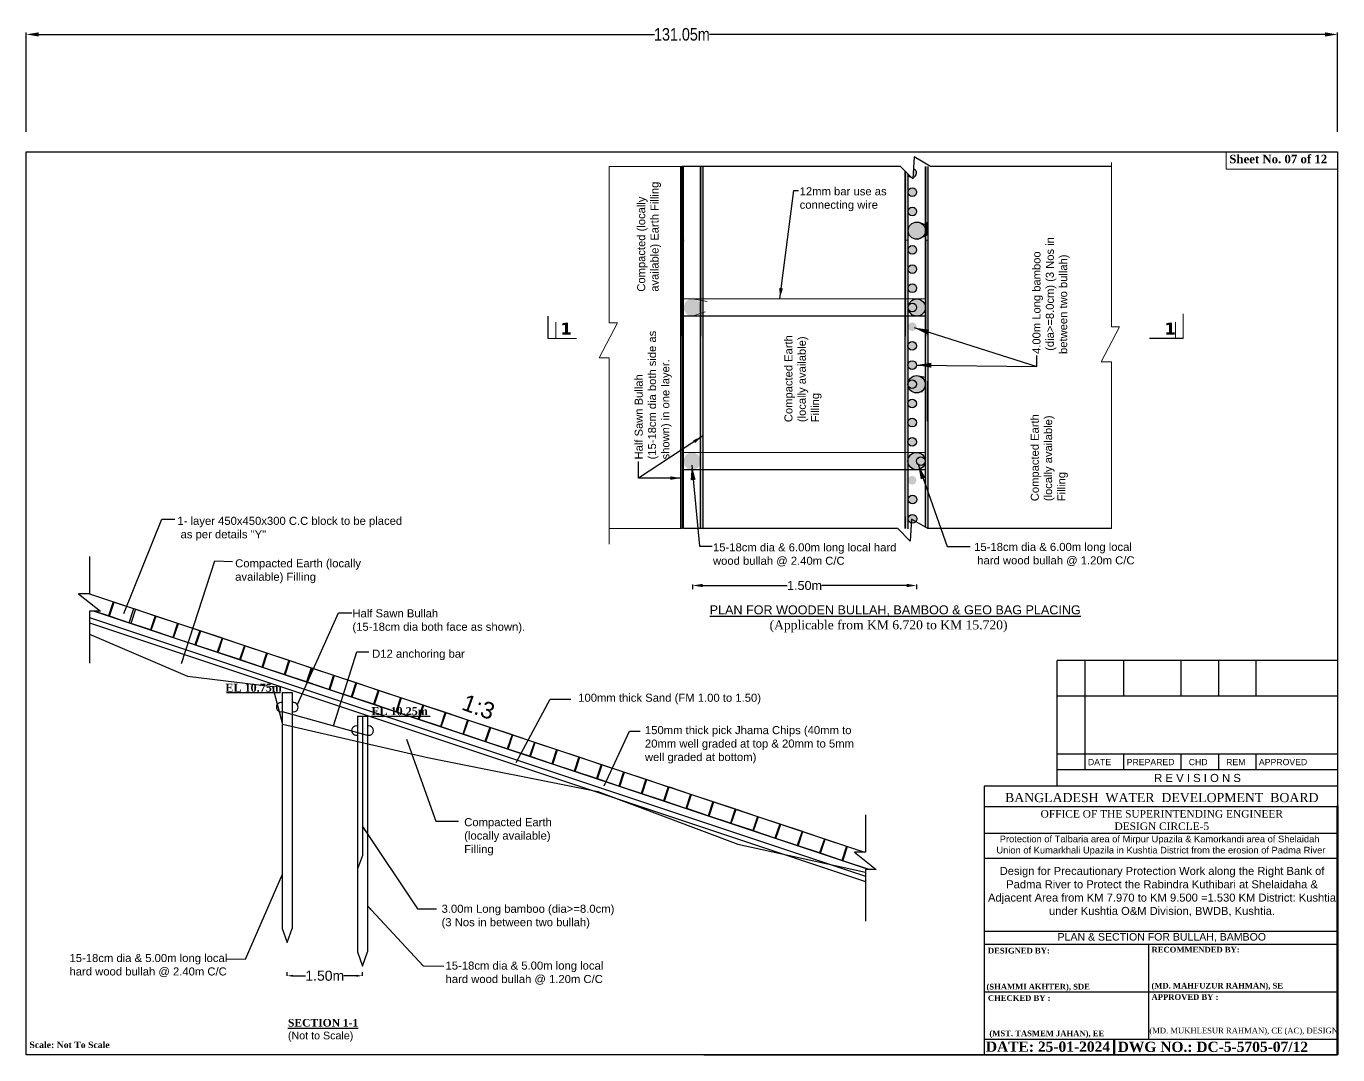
# Model space of a CAD drawing. Header units: inches. Extents: x 15 to 141071, y -30183 to 14738.
# Drawn here: x 70860.5 to 70991.6, y -8533.7 to -8430.9 of the extents above; entities that cross this region are included whole.
import ezdxf
from ezdxf.enums import TextEntityAlignment as Align

# ---------------------------------------------------------------- set-up
doc = ezdxf.new("R2010")
doc.units = ezdxf.units.IN
doc.header["$MEASUREMENT"] = 0
doc.header["$PDMODE"] = 3
doc.linetypes.add('HIDDEN', pattern=[9.525, 6.35, -3.175])
doc.layers.add('GL', color=3, linetype='HIDDEN')
doc.layers.add('LINE', color=7, linetype='Continuous')
doc.styles.add('Arial-200', font='arial.ttf')
doc.styles.add('Arial-250', font='arial.ttf')
doc.styles.add('dim', font='isocp.shx')
doc.styles.add('Kazi_T_H', font='timesbd.ttf')
doc.styles.get("Standard").update_dxf_attribs({"font": 'arial.ttf'})
doc.styles.add('TIMES', font='ARIALN.TTF')
doc.dimstyles.new('Arial-200', dxfattribs={"dimscale": 4, "dimtxt": 4, "dimasz": 0.125, "dimexe": 0.07, "dimexo": 0, "dimgap": 0.05, "dimtad": 1, "dimzin": 0, "dimdsep": 46, "dimtxsty": 'Arial-200', "dimcen": 0.09, "dimclrt": 256, "dimadec": 0, "dimazin": 0, "dimtfac": 1, "dimtofl": 0, "dimtmove": 1, "dimatfit": 3, "dimfxl": 0.15, "dimtolj": 1, "dimtzin": 0, "dimarcsym": 0})
doc.dimstyles.new("Arshi's Style", dxfattribs={"dimtxt": 1.25, "dimasz": 1.25, "dimexe": 0.18, "dimexo": 2, "dimgap": 0.09, "dimtad": 0, "dimzin": 0, "dimdsep": 46, "dimtxsty": 'TIMES', "dimcen": 0.09, "dimadec": 4, "dimazin": 0, "dimtfac": 1, "dimtofl": 0, "dimtmove": 0, "dimatfit": 3, "dimfxl": 1, "dimtolj": 1, "dimtzin": 0, "dimarcsym": 0})
doc.dimstyles.new('ISO-25', dxfattribs={"dimtxt": 2.5, "dimasz": 2.5, "dimexe": 1.25, "dimexo": 0.625, "dimtad": 1, "dimtxsty": 'Standard', "dimcen": 2.5, "dimadec": 0, "dimazin": 0, "dimtfac": 1, "dimtmove": 0, "dimatfit": 3, "dimfxl": 1, "dimarcsym": 0})
doc.dimstyles.get("Standard").update_dxf_attribs({"dimtxt": 0.18, "dimasz": 0.18, "dimexe": 0.18, "dimexo": 0.0625, "dimgap": 0.09, "dimtad": 0, "dimtih": 1, "dimtoh": 1, "dimdec": 4, "dimzin": 0, "dimdsep": 46, "dimtxsty": 'Standard', "dimcen": 0.09, "dimadec": 0, "dimazin": 0, "dimtfac": 1, "dimtdec": 4, "dimtofl": 0, "dimtmove": 0, "dimatfit": 3, "dimfxl": 1, "dimtolj": 1, "dimtzin": 0, "dimarcsym": 0})
doc.dimstyles.new('STANDARD$0', dxfattribs={"dimscale": 0, "dimtxt": 8, "dimasz": 8, "dimexe": 4, "dimexo": 0, "dimgap": 2, "dimtad": 1, "dimdec": 0, "dimzin": 0, "dimdsep": 46, "dimtxsty": 'dim', "dimblk": 'DOTSMALL', "dimcen": 1, "dimclrd": 6, "dimclre": 6, "dimclrt": 256, "dimadec": 0, "dimazin": 0, "dimtfac": 1, "dimtdec": 0, "dimtix": 1, "dimtofl": 0, "dimtmove": 1, "dimatfit": 3, "dimldrblk": 'DOTSMALL', "dimfxl": 6, "dimtolj": 1, "dimtzin": 0, "dimarcsym": 0})

# ---------------------------------------------------------------- blocks, each defined once
blk = doc.blocks.new('*D166')
at = {"color": 0, "lineweight": -2, "ltscale": 0.5, "transparency": 16777216}
for p, q in [((70886.56, -8525.83), (70886.56, -8525.47)), ((70887.16, -8525.83), (70888.42, -8525.83)), ((70893.49, -8525.83), (70892.24, -8525.83)), ((70894.09, -8525.83), (70894.09, -8525.47))]:
    blk.add_line(p, q, dxfattribs=at)
at = {"color": 0, "linetype": 'Continuous', "ltscale": 0.5, "transparency": 16777216}
for points in [[(70887.16, -8525.73), (70887.16, -8525.93), (70886.56, -8525.83)], [(70893.49, -8525.73), (70893.49, -8525.93), (70894.09, -8525.83)]]:
    blk.add_solid(points, dxfattribs=at)
at = {"layer": 'Defpoints', "color": 0, "linetype": 'Continuous', "ltscale": 0.5, "transparency": 16777216}
for p in [(70886.56, -8525.83), (70886.56, -8525.83), (70894.09, -8525.83)]:
    blk.add_point(p, dxfattribs=at)
at = {"color": 0, "linetype": 'Continuous', "lineweight": -3, "ltscale": 0.5, "transparency": 16777216, "insert": (70890.33, -8525.83), "char_height": 0.75, "attachment_point": 5}
blk.add_mtext('\\A1;{\\H1.333x;1.50m}', dxfattribs=at)
blk = doc.blocks.new('*D167')
at = {"color": 0, "lineweight": -2, "ltscale": 0.18, "transparency": 16777216}
for p, q in [((70927.09, -8486.7), (70927.09, -8487.18)), ((70928.09, -8486.82), (70936.55, -8486.82)), ((70948.48, -8486.82), (70940.01, -8486.82)), ((70949.48, -8486.7), (70949.48, -8487.18))]:
    blk.add_line(p, q, dxfattribs=at)
at = {"color": 0, "ltscale": 0.18, "transparency": 16777216}
for points in [[(70928.09, -8486.65), (70928.09, -8486.98), (70927.09, -8486.82)], [(70948.48, -8486.65), (70948.48, -8486.98), (70949.48, -8486.82)]]:
    blk.add_solid(points, dxfattribs=at)
at = {"layer": 'Defpoints', "color": 0, "ltscale": 0.18, "transparency": 16777216}
for p in [(70927.09, -8484.13), (70949.48, -8484.06), (70949.48, -8486.82)]:
    blk.add_point(p, dxfattribs=at)
at = {"color": 0, "lineweight": 18, "ltscale": 0.18, "transparency": 16777216, "insert": (70938.28, -8486.82), "char_height": 0.75, "attachment_point": 5}
blk.add_mtext('\\A1;{\\H1.2x;1.50m}', dxfattribs=at)
blk = doc.blocks.new('*D174')
at = {"color": 0, "lineweight": -2, "transparency": 16777216}
for p, q in [((70860.49, -8441.48), (70860.49, -8431.55)), ((70861.74, -8431.73), (70923.27, -8431.73)), ((70990.3, -8431.73), (70928.77, -8431.73)), ((70991.55, -8441.48), (70991.55, -8431.55))]:
    blk.add_line(p, q, dxfattribs=at)
at = {"color": 0, "transparency": 16777216}
for points in [[(70861.74, -8431.52), (70861.74, -8431.94), (70860.49, -8431.73)], [(70990.3, -8431.52), (70990.3, -8431.94), (70991.55, -8431.73)]]:
    blk.add_solid(points, dxfattribs=at)
at = {"layer": 'Defpoints', "color": 0, "transparency": 16777216}
for p in [(70991.55, -8431.73), (70860.49, -8443.48), (70991.55, -8443.48)]:
    blk.add_point(p, dxfattribs=at)
at = {"color": 0, "transparency": 16777216, "insert": (70926.02, -8431.73), "char_height": 1.25, "attachment_point": 5, "style": 'TIMES'}
blk.add_mtext('\\A1;131.05m', dxfattribs=at)

msp = doc.modelspace()

# ---------------------------------------------------------------- hatches: boundary and pattern name
at = {"lineweight": 18, "ltscale": 0.18}
for points in [[(70925.928828, -8444.923021), (70925.928828, -8452.308101), (70926.196783, -8452.308101), (70926.196783, -8444.923021)], [(70927.883912, -8444.923021), (70927.883912, -8452.308101), (70928.151868, -8452.308101), (70928.151868, -8444.923021)], [(70948.617851, -8445.680718), (70948.353286, -8445.417761), (70948.352859, -8445.422228), (70948.352154, -8445.429318), (70948.351426, -8445.436399), (70948.350673, -8445.443472), (70948.349895, -8445.450535), (70948.349895, -8451.95785), (70948.350581, -8451.96324), (70948.351253, -8451.968635), (70948.351911, -8451.974035), (70948.352554, -8451.979441), (70948.353183, -8451.984853), (70948.353798, -8451.99027), (70948.354398, -8451.995692), (70948.354985, -8452.001119), (70948.355557, -8452.006551), (70948.356114, -8452.011987), (70948.356657, -8452.017429), (70948.357186, -8452.022874), (70948.3577, -8452.028325), (70948.358201, -8452.033779), (70948.358686, -8452.039238), (70948.359157, -8452.044701), (70948.359614, -8452.050167), (70948.360057, -8452.055638), (70948.360485, -8452.061112), (70948.360898, -8452.066589), (70948.361297, -8452.072071), (70948.361682, -8452.077555), (70948.362052, -8452.083042), (70948.362407, -8452.088533), (70948.362748, -8452.094026), (70948.363075, -8452.099522), (70948.363387, -8452.105021), (70948.363685, -8452.110522), (70948.363968, -8452.116026), (70948.364236, -8452.121532), (70948.36449, -8452.12704), (70948.36473, -8452.13255), (70948.364955, -8452.138063), (70948.365165, -8452.143576), (70948.365361, -8452.149092), (70948.365542, -8452.154609), (70948.365709, -8452.160127), (70948.365861, -8452.165647), (70948.365998, -8452.171168), (70948.366121, -8452.176689), (70948.366229, -8452.182212), (70948.366323, -8452.187735), (70948.366402, -8452.193259), (70948.366467, -8452.198784), (70948.366517, -8452.204309), (70948.366552, -8452.209834), (70948.366573, -8452.215359), (70948.366579, -8452.220885), (70948.366571, -8452.22641), (70948.366548, -8452.231935), (70948.366511, -8452.237459), (70948.366459, -8452.242983), (70948.366392, -8452.248507), (70948.366311, -8452.254029), (70948.366215, -8452.259551), (70948.366104, -8452.265072), (70948.365979, -8452.270591), (70948.36584, -8452.27611), (70948.365685, -8452.281627), (70948.365517, -8452.287142), (70948.365333, -8452.292656), (70948.365135, -8452.298168), (70948.364923, -8452.303678), (70948.364696, -8452.309186), (70948.617851, -8452.309186)], [(70950.630867, -8450.483225), (70950.362911, -8450.483231), (70950.362911, -8451.346078, -0.0006769575), (70950.362911, -8451.348417), (70950.362911, -8451.871184), (70950.630867, -8451.757123)]]:
    msp.add_hatch(color=256, dxfattribs=at).paths.add_polyline_path(points)
h = msp.add_hatch(color=256, dxfattribs=at)
edge = h.paths.add_edge_path()
edge.add_ellipse((70951.250004, -8447.547303), major_axis=(-0.004186, 1.154424), ratio=0.5517154712, start_angle=76.05005604, end_angle=103.19684521, ccw=False)
edge.add_line((70950.630867, -8447.271243), (70950.630867, -8445.324546))
edge.add_ellipse((70951.264702, -8445.216199), major_axis=(-0.004186, 1.154424), ratio=0.5517154712, start_angle=83.97617241, end_angle=95.27072884, ccw=False)
edge.add_line((70950.630867, -8445.097348), (70950.630867, -8444.923021))
edge.add_line((70950.630867, -8444.923021), (70950.362911, -8444.923021))
edge.add_line((70950.362911, -8444.923021), (70950.362911, -8450.483231))
edge.add_line((70950.362911, -8450.483231), (70950.630867, -8450.483225))
edge.add_line((70950.630867, -8450.483225), (70950.630867, -8450.151262))
edge.add_ellipse((70951.249793, -8449.883881), major_axis=(-0.004186, 1.154424), ratio=0.5517154712, start_angle=75.96942412, end_angle=103.27747713, ccw=False)
edge.add_line((70950.630867, -8449.606243), (70950.630867, -8447.813104))
at = {"lineweight": -2}
h = msp.add_hatch(color=0, dxfattribs=at)
h.paths.add_polyline_path([(70949.481851, -8447.50642, -1), (70948.617851, -8447.50642, -1)])
h.paths.add_polyline_path([(70949.481851, -8449.42642, -1), (70948.617851, -8449.42642, -1)])
edge = h.paths.add_edge_path()
edge.add_line((70948.944496, -8446.005376), (70948.631545, -8445.694329))
edge.add_arc((70949.049851, -8445.58642), 0.432, 194.46498591, 255.88442197)
edge = h.paths.add_edge_path()
edge.add_line((70949.168763, -8445.171108), (70949.120613, -8446.012585))
edge.add_arc((70949.049851, -8445.58642), 0.432, 279.42756827, 434.02253472)
h = msp.add_hatch(color=0, dxfattribs=at)
h.paths.add_polyline_path([(70949.481851, -8453.26642, -1), (70948.617851, -8453.26642, -1)])
h.paths.add_polyline_path([(70949.481851, -8451.34642, -1), (70948.617851, -8451.34642, -1)])
h.paths.add_polyline_path([(70949.481851, -8455.18642, -1), (70948.617851, -8455.18642, -1)])
h.paths.add_polyline_path([(70949.481851, -8457.10642, -1), (70948.617851, -8457.10642, -1)])
h.paths.add_polyline_path([(70949.481851, -8459.02642, -1), (70948.617851, -8459.02642, -1)])
h.paths.add_polyline_path([(70949.481851, -8460.94642, -1), (70948.617851, -8460.94642, -1)])
for points in [[(70950.362911, -8451.347247, -1), (70948.634911, -8451.347247, -1)], [(70927.935181, -8459.020208, -1), (70926.207181, -8459.020208, -1)], [(70950.362911, -8459.026837, -1), (70948.634911, -8459.026837, -1)], [(70926.196783, -8481.132585), (70925.928828, -8481.132585), (70925.928828, -8461.90642), (70926.196783, -8461.90642)], [(70928.151868, -8481.132585), (70927.883912, -8481.132585), (70927.883912, -8461.90642), (70928.151868, -8461.90642)], [(70948.617851, -8481.132585), (70948.349895, -8481.132585), (70948.349895, -8461.90642), (70948.617851, -8461.90642)], [(70950.362911, -8480.993997), (70950.601976, -8481.132585), (70950.630867, -8481.132585), (70950.630867, -8461.90642), (70950.362911, -8461.90642)], [(70950.340261, -8466.697353, -1), (70948.612261, -8466.697353, -1)], [(70927.90527, -8474.392246, -1), (70926.17727, -8474.392246, -1)], [(70950.34026, -8474.376943, -1), (70948.61226, -8474.376943, -1)]]:
    msp.add_hatch(color=0, dxfattribs=at).paths.add_polyline_path(points)
h = msp.add_hatch(color=0, dxfattribs=at)
h.paths.add_polyline_path([(70925.928828, -8456.14642), (70926.196783, -8456.14642), (70926.196783, -8458.06642), (70925.928828, -8458.06642)])
h.paths.add_polyline_path([(70925.928828, -8454.22642), (70926.196783, -8454.22642), (70926.196783, -8456.14642), (70925.928828, -8456.14642)])
h.paths.add_polyline_path([(70925.928828, -8458.06642), (70926.196783, -8458.06642), (70926.196783, -8459.98642), (70925.928828, -8459.98642)])
h.paths.add_polyline_path([(70925.928828, -8459.98642), (70926.196783, -8459.98642), (70926.196783, -8461.90642), (70925.928828, -8461.90642)])
h.paths.add_polyline_path([(70925.928828, -8452.30642), (70926.196783, -8452.30642), (70926.196783, -8454.22642), (70925.928828, -8454.22642)])
h = msp.add_hatch(color=0, dxfattribs=at)
h.paths.add_polyline_path([(70927.883912, -8456.14642), (70928.151868, -8456.14642), (70928.151868, -8458.06642), (70927.883912, -8458.06642)])
h.paths.add_polyline_path([(70927.883912, -8454.22642), (70928.151868, -8454.22642), (70928.151868, -8456.14642), (70927.883912, -8456.14642)])
h.paths.add_polyline_path([(70927.883912, -8458.06642), (70928.151868, -8458.06642), (70928.151868, -8459.98642), (70927.883912, -8459.98642)])
h.paths.add_polyline_path([(70927.883912, -8459.98642), (70928.151868, -8459.98642), (70928.151868, -8461.90642), (70927.883912, -8461.90642)])
h.paths.add_polyline_path([(70927.883912, -8452.30642), (70928.151868, -8452.30642), (70928.151868, -8454.22642), (70927.883912, -8454.22642)])
h = msp.add_hatch(color=0, dxfattribs=at)
h.paths.add_polyline_path([(70948.349895, -8456.14642), (70948.617851, -8456.14642), (70948.617851, -8458.06642), (70948.349895, -8458.06642)])
h.paths.add_polyline_path([(70948.349895, -8454.22642), (70948.617851, -8454.22642), (70948.617851, -8456.14642), (70948.349895, -8456.14642)])
h.paths.add_polyline_path([(70948.349895, -8458.06642), (70948.617851, -8458.06642), (70948.617851, -8459.98642), (70948.349895, -8459.98642)])
h.paths.add_polyline_path([(70948.349895, -8459.98642), (70948.617851, -8459.98642), (70948.617851, -8461.90642), (70948.349895, -8461.90642)])
h.paths.add_polyline_path([(70948.349895, -8452.30642), (70948.617851, -8452.30642), (70948.617851, -8454.22642), (70948.349895, -8454.22642)])
h = msp.add_hatch(color=0, dxfattribs=at)
h.paths.add_polyline_path([(70950.362911, -8456.14642), (70950.630867, -8456.14642), (70950.630867, -8458.06642), (70950.362911, -8458.06642)])
h.paths.add_polyline_path([(70950.362911, -8454.22642), (70950.630867, -8454.22642), (70950.630867, -8456.14642), (70950.362911, -8456.14642)])
h.paths.add_polyline_path([(70950.362911, -8458.06642), (70950.630867, -8458.06642), (70950.630867, -8459.98642), (70950.362911, -8459.98642)])
h.paths.add_polyline_path([(70950.362911, -8459.98642), (70950.630867, -8459.98642), (70950.630867, -8461.90642), (70950.362911, -8461.90642)])
h.paths.add_polyline_path([(70950.362911, -8452.30642), (70950.630867, -8452.30642), (70950.630867, -8454.22642), (70950.362911, -8454.22642)])
h = msp.add_hatch(color=0, dxfattribs=at)
h.paths.add_polyline_path([(70949.469369, -8464.776343, -1), (70948.605369, -8464.776343, -1)])
h.paths.add_polyline_path([(70949.469369, -8462.856343, -1), (70948.605369, -8462.856343, -1)])
h.paths.add_polyline_path([(70949.469369, -8466.696343, -1), (70948.605369, -8466.696343, -1)])
h.paths.add_polyline_path([(70949.469369, -8468.616343, -1), (70948.605369, -8468.616343, -1)])
h.paths.add_polyline_path([(70949.469369, -8470.536343, -1), (70948.605369, -8470.536343, -1)])
h.paths.add_polyline_path([(70949.469369, -8472.456343, -1), (70948.605369, -8472.456343, -1)])
h = msp.add_hatch(color=0, dxfattribs=at)
h.paths.add_polyline_path([(70949.4592, -8468.616526, -1), (70948.5952, -8468.616526, -1)])
h.paths.add_polyline_path([(70949.4592, -8466.696526, -1), (70948.5952, -8466.696526, -1)])
h.paths.add_polyline_path([(70949.4592, -8470.536526, -1), (70948.5952, -8470.536526, -1)])
h.paths.add_polyline_path([(70949.4592, -8472.456526, -1), (70948.5952, -8472.456526, -1)])
h.paths.add_polyline_path([(70949.4592, -8474.376526, -1), (70948.5952, -8474.376526, -1)])
h.paths.add_polyline_path([(70949.4592, -8476.296526, -1), (70948.5952, -8476.296526, -1)])
h = msp.add_hatch(color=0, dxfattribs=at)
h.paths.add_polyline_path([(70950.34026, -8471.496526), (70950.608216, -8471.496526), (70950.608216, -8473.416526), (70950.34026, -8473.416526)])
h.paths.add_polyline_path([(70950.34026, -8469.576526), (70950.608216, -8469.576526), (70950.608216, -8471.496526), (70950.34026, -8471.496526)])
h.paths.add_polyline_path([(70950.34026, -8473.416526), (70950.608216, -8473.416526), (70950.608216, -8475.336526), (70950.34026, -8475.336526)])
h.paths.add_polyline_path([(70950.34026, -8475.336526), (70950.608216, -8475.336526), (70950.608216, -8477.256526), (70950.34026, -8477.256526)])
h.paths.add_polyline_path([(70950.34026, -8467.656526), (70950.608216, -8467.656526), (70950.608216, -8469.576526), (70950.34026, -8469.576526)])
h = msp.add_hatch(color=0, dxfattribs=at)
h.paths.add_polyline_path([(70949.512212, -8478.233296, -1), (70948.648212, -8478.233296, -1)])
h.paths.add_polyline_path([(70949.512212, -8480.153296, -1), (70948.648212, -8480.153296, -1)])

# ---------------------------------------------------------------- linework, layer by layer
at = {"color": 0, "lineweight": 18, "ltscale": 0.18}
for p, q in [((70918.756758, -8444.923021), (70926.062806, -8444.923021)), ((70926.062806, -8444.923021), (70926.062806, -8481.132585)), ((70925.928828, -8452.308101), (70926.196783, -8452.308101)), ((70925.969889, -8452.309186), (70926.237845, -8452.309186)), ((70948.349895, -8452.309186), (70948.617851, -8452.309186)), ((70950.362911, -8452.305118), (70950.630867, -8452.305118)), ((70950.362911, -8458.162837), (70926.219434, -8458.162837)), ((70927.106211, -8458.162837), (70928.553791, -8458.435364)), ((70950.588681, -8457.81001), (70950.588681, -8461.808751)), ((70927.08645, -8459.907638), (70928.346963, -8459.472854)), ((70913.420242, -8462.136531), (70913.420242, -8460.500465)), ((70975.348419, -8462.136531), (70975.348419, -8460.500465)), ((70976.114368, -8462.136531), (70976.114368, -8459.676201)), ((70915.482392, -8462.136531), (70912.654293, -8462.136531)), ((70948.321351, -8462.710733), (70948.321351, -8466.439005)), ((70950.521113, -8466.391891), (70950.521113, -8470.390633)), ((70950.362911, -8473.512943), (70926.196783, -8473.512943)), ((70950.64044, -8475.097786), (70950.64044, -8479.096527)), ((70948.37479, -8479.959599), (70948.37479, -8481.132585)), ((70918.756758, -8481.132585), (70926.062806, -8481.132585))]:
    msp.add_line(p, q, dxfattribs=at)
at = {"color": 0, "lineweight": -2}
for p, q in [((70925.928828, -8444.923021), (70925.928828, -8461.90642)), ((70925.928828, -8461.90642), (70925.928828, -8444.923021)), ((70926.196783, -8481.132585), (70926.196783, -8444.923021)), ((70926.196783, -8461.90642), (70926.196783, -8444.923021)), ((70927.883912, -8444.923021), (70927.883912, -8461.90642)), ((70927.883912, -8461.90642), (70927.883912, -8444.923021)), ((70928.151868, -8481.132585), (70928.151868, -8444.923021)), ((70928.151868, -8461.90642), (70928.151868, -8444.923021)), ((70950.362911, -8444.923021), (70950.362911, -8461.90642)), ((70950.362911, -8461.90642), (70950.362911, -8444.923021)), ((70950.630867, -8461.90642), (70950.630867, -8444.923021)), ((70948.349895, -8445.414391), (70948.349895, -8461.90642)), ((70948.349895, -8461.90642), (70948.349895, -8445.414391)), ((70948.349895, -8445.414391), (70948.349895, -8461.90642)), ((70948.349895, -8461.90642), (70948.349895, -8445.414391)), ((70948.617851, -8461.90642), (70948.617851, -8445.680718)), ((70948.617851, -8461.90642), (70948.617851, -8445.680718)), ((70925.928828, -8481.132585), (70925.928828, -8461.90642)), ((70926.196783, -8481.132585), (70926.196783, -8461.90642)), ((70927.883912, -8481.132585), (70927.883912, -8461.90642)), ((70928.151868, -8481.132585), (70928.151868, -8461.90642)), ((70948.349895, -8481.133764), (70948.349895, -8461.90642)), ((70948.349895, -8481.133764), (70948.349895, -8461.90642)), ((70948.617851, -8481.13562), (70948.617851, -8461.90642)), ((70950.362911, -8480.993997), (70950.362911, -8461.90642)), ((70950.630867, -8481.132585), (70950.630867, -8461.90642))]:
    msp.add_line(p, q, dxfattribs=at)
at = {"color": 0, "linetype": 'Continuous', "lineweight": -3, "ltscale": 0.5}
for p, q in [((70912.654293, -8462.136531), (70912.654293, -8459.909308)), ((70976.114368, -8462.136531), (70972.745222, -8462.136531)), ((70880.496343, -8497.520719), (70885.906713, -8497.520719)), ((70881.002674, -8497.520379), (70885.583022, -8497.520719)), ((70886.083148, -8497.520719), (70887.083148, -8497.520719)), ((70886.083148, -8497.520719), (70887.083148, -8497.520719)), ((70886.083148, -8497.520719), (70886.083148, -8521.098185)), ((70887.083148, -8497.520719), (70887.083148, -8521.098185)), ((70886.059907, -8499.417518), (70894.581083, -8501.764469)), ((70893.592704, -8499.873362), (70894.592704, -8499.873362)), ((70893.592704, -8499.873362), (70893.592704, -8523.450828)), ((70894.097481, -8499.873362), (70894.097481, -8513.817969)), ((70894.592704, -8499.873362), (70894.592704, -8523.450828)), ((70894.922905, -8499.873362), (70900.86182, -8499.873362)), ((70895.064385, -8499.873021), (70899.644733, -8499.873362)), ((70894.097481, -8513.817969), (70893.592704, -8515.138862)), ((70886.083148, -8521.098185), (70886.583148, -8522.504732)), ((70886.583148, -8522.504732), (70887.083148, -8521.098185)), ((70893.592704, -8523.450828), (70894.092704, -8524.857375)), ((70894.092704, -8524.857375), (70894.592704, -8523.450828))]:
    msp.add_line(p, q, dxfattribs=at)
at = {"color": 0, "lineweight": 30, "ltscale": 0.18}
for p, q in [((70950.362911, -8459.907638), (70926.196783, -8459.907638)), ((70950.362911, -8475.249814), (70926.196783, -8475.249814))]:
    msp.add_line(p, q, dxfattribs=at)
for p, q in [((70866.815396, -8487.658011), (70944.257148, -8513.471928)), ((70867.278795, -8489.382578), (70944.720548, -8515.196496)), ((70866.815396, -8490.018681), (70944.363059, -8515.867902)), ((70866.815396, -8490.545727), (70944.363059, -8516.394949)), ((70937.648857, -8512.839265), (70944.720548, -8515.196496))]:
    msp.add_line(p, q)
at = {"lineweight": 50, "ltscale": 0.5}
msp.add_line((70991.548517, -8508.835935), (70991.548517, -8533.725736), dxfattribs=at)
at = {"color": 0, "linetype": 'Continuous', "lineweight": 20, "ltscale": 0.5}
for points in [[(70918.756758, -8444.923021), (70918.756758, -8460.556541), (70919.579509, -8460.556541), (70917.740732, -8464.060262), (70918.756758, -8464.060262), (70918.756758, -8482.691542)], [(70968.948508, -8444.53146), (70968.948508, -8460.958042), (70969.771258, -8460.958042), (70967.932481, -8464.461763), (70968.948508, -8464.461763), (70968.948508, -8481.132585)]]:
    msp.add_lwpolyline(points, dxfattribs=at)
at = {"color": 0, "lineweight": -2}
for points in [[(70964.372909, -8444.923021), (70950.869932, -8444.923021), (70949.237122, -8443.97647), (70949.111526, -8446.171391), (70947.855519, -8444.923021), (70926.062806, -8444.923021)], [(70968.948508, -8444.923021), (70964.372909, -8444.923021)], [(70968.948508, -8481.132585), (70950.601976, -8481.132585), (70948.969166, -8480.186034), (70948.84357, -8482.380956), (70947.587563, -8481.132585), (70926.196783, -8481.132585)]]:
    msp.add_lwpolyline(points, dxfattribs=at)
at = {"color": 0, "lineweight": 30, "ltscale": 0.18}
for points in [[(70949.705116, -8450.48296), (70950.589784, -8450.840682)], [(70949.564694, -8452.21096), (70950.674039, -8451.738746)], [(70949.476261, -8465.833353), (70950.360928, -8465.975613)], [(70949.335838, -8467.561353), (70950.076986, -8467.433123)]]:
    msp.add_lwpolyline(points, dxfattribs=at)
at = {"color": 7, "linetype": 'Continuous', "lineweight": -3, "ltscale": 0.5}
for points in [[(70866.815396, -8483.928091), (70866.815396, -8487.658011), (70865.729827, -8487.658011), (70867.900965, -8489.382578), (70866.815396, -8489.382578), (70866.815396, -8494.567003)], [(70944.363059, -8509.742009), (70944.363059, -8513.471928), (70943.27749, -8513.471928), (70945.448628, -8515.196496), (70944.363059, -8515.196496), (70944.363059, -8520.38092)]]:
    msp.add_lwpolyline(points, dxfattribs=at)
for points in [[(70869.194752, -8488.440092), (70868.72041, -8489.863117), (70867.278795, -8489.382578)], [(70871.424158, -8489.183227), (70870.949816, -8490.606252), (70868.815279, -8489.894739), (70869.28962, -8488.471714), (70871.424158, -8489.183227)], [(70873.375563, -8489.833695), (70872.901222, -8491.25672), (70870.766684, -8490.545208), (70871.241026, -8489.122183), (70873.375563, -8489.833695)], [(70875.604969, -8490.576831), (70875.130627, -8491.999856), (70872.99609, -8491.288343), (70873.470432, -8489.865318), (70875.604969, -8490.576831)], [(70877.834375, -8491.319966), (70877.360033, -8492.742991), (70875.225496, -8492.031478), (70875.699837, -8490.608453), (70877.834375, -8491.319966)], [(70880.063781, -8492.063101), (70879.589439, -8493.486126), (70877.454902, -8492.774614), (70877.929243, -8491.351589), (70880.063781, -8492.063101)], [(70882.293186, -8492.806236), (70881.818845, -8494.229261), (70879.684307, -8493.517749), (70880.158649, -8492.094724), (70882.293186, -8492.806236)], [(70884.522592, -8493.549372), (70884.04825, -8494.972397), (70881.913713, -8494.260884), (70882.388055, -8492.837859), (70884.522592, -8493.549372)], [(70886.751998, -8494.292507), (70886.277656, -8495.715532), (70884.143119, -8495.004019), (70884.61746, -8493.580994), (70886.751998, -8494.292507)], [(70888.981404, -8495.035642), (70888.507062, -8496.458667), (70886.372525, -8495.747155), (70886.846866, -8494.32413), (70888.981404, -8495.035642)], [(70891.210809, -8495.778777), (70890.736468, -8497.201802), (70888.60193, -8496.49029), (70889.076272, -8495.067265), (70891.210809, -8495.778777)], [(70893.440215, -8496.521913), (70892.965873, -8497.944938), (70890.831336, -8497.233425), (70891.305678, -8495.8104), (70893.440215, -8496.521913)], [(70895.669621, -8497.265048), (70895.195279, -8498.688073), (70893.060742, -8497.97656), (70893.535083, -8496.553535), (70895.669621, -8497.265048)], [(70897.899027, -8498.008183), (70897.424685, -8499.431208), (70895.290148, -8498.719696), (70895.764489, -8497.296671), (70897.899027, -8498.008183)], [(70900.128432, -8498.751318), (70899.654091, -8500.174343), (70897.519553, -8499.462831), (70897.993895, -8498.039806), (70900.128432, -8498.751318)], [(70902.357838, -8499.494454), (70901.883496, -8500.917479), (70899.748959, -8500.205966), (70900.223301, -8498.782941), (70902.357838, -8499.494454)], [(70904.587244, -8500.237589), (70904.112902, -8501.660614), (70901.978365, -8500.949101), (70902.452706, -8499.526076), (70904.587244, -8500.237589)], [(70906.81665, -8500.980724), (70906.342308, -8502.403749), (70904.207771, -8501.692237), (70904.682112, -8500.269212), (70906.81665, -8500.980724)], [(70909.046055, -8501.723859), (70908.571714, -8503.146884), (70906.437176, -8502.435372), (70906.911518, -8501.012347), (70909.046055, -8501.723859)], [(70911.275461, -8502.466995), (70910.801119, -8503.89002), (70908.666582, -8503.178507), (70909.140924, -8501.755482), (70911.275461, -8502.466995)], [(70913.504867, -8503.21013), (70913.030525, -8504.633155), (70910.895988, -8503.921642), (70911.370329, -8502.498617), (70913.504867, -8503.21013)], [(70915.734273, -8503.953265), (70915.259931, -8505.37629), (70913.125394, -8504.664778), (70913.599735, -8503.241753), (70915.734273, -8503.953265)], [(70917.963678, -8504.6964), (70917.489337, -8506.119425), (70915.354799, -8505.407913), (70915.829141, -8503.984888), (70917.963678, -8504.6964)], [(70920.193084, -8505.439536), (70919.718742, -8506.862561), (70917.584205, -8506.151048), (70918.058547, -8504.728023), (70920.193084, -8505.439536)], [(70922.42249, -8506.182671), (70921.948148, -8507.605696), (70919.813611, -8506.894183), (70920.287952, -8505.471158), (70922.42249, -8506.182671)], [(70924.651896, -8506.925806), (70924.177554, -8508.348831), (70922.043017, -8507.637319), (70922.517358, -8506.214294), (70924.651896, -8506.925806)], [(70926.881301, -8507.668941), (70926.40696, -8509.091966), (70924.272422, -8508.380454), (70924.746764, -8506.957429), (70926.881301, -8507.668941)], [(70929.110707, -8508.412077), (70928.636365, -8509.835102), (70926.501828, -8509.123589), (70926.97617, -8507.700564), (70929.110707, -8508.412077)], [(70931.340113, -8509.155212), (70930.865771, -8510.578237), (70928.731234, -8509.866724), (70929.205575, -8508.443699), (70931.340113, -8509.155212)], [(70933.569519, -8509.898347), (70933.095177, -8511.321372), (70930.96064, -8510.60986), (70931.434981, -8509.186835), (70933.569519, -8509.898347)], [(70935.798924, -8510.641482), (70935.324583, -8512.064507), (70933.190045, -8511.352995), (70933.664387, -8509.92997), (70935.798924, -8510.641482)], [(70938.02833, -8511.384618), (70937.553988, -8512.807643), (70935.419451, -8512.09613), (70935.893793, -8510.673105), (70938.02833, -8511.384618)], [(70940.257736, -8512.127753), (70939.783394, -8513.550778), (70937.648857, -8512.839265), (70938.123198, -8511.41624), (70940.257736, -8512.127753)], [(70942.487142, -8512.870888), (70942.0128, -8514.293913), (70939.878263, -8513.582401), (70940.352604, -8512.159376), (70942.487142, -8512.870888)], [(70944.720548, -8515.196496), (70942.107668, -8514.325536), (70942.58201, -8512.902511), (70944.17579, -8513.433771)]]:
    msp.add_lwpolyline(points)
at = {"color": 0, "lineweight": -2}
for centre, radius in [((70949.049851, -8447.50642), 0.432), ((70949.049851, -8449.42642), 0.432), ((70949.498911, -8451.347247), 0.864), ((70949.049851, -8453.26642), 0.432), ((70949.049851, -8455.18642), 0.432), ((70949.049851, -8457.10642), 0.432), ((70949.498911, -8459.026837), 0.864), ((70949.049851, -8459.02642), 0.432), ((70949.0272, -8462.856526), 0.432), ((70949.0272, -8464.776526), 0.432), ((70949.476261, -8466.697353), 0.864), ((70949.0272, -8466.696526), 0.432), ((70949.0272, -8468.616526), 0.432), ((70949.0272, -8470.536526), 0.432), ((70949.0272, -8472.456526), 0.432), ((70949.47626, -8474.376943), 0.864), ((70949.90826, -8474.376526), 0.432), ((70949.078519, -8478.222696), 0.432), ((70949.078519, -8480.142696), 0.432)]:
    msp.add_circle(centre, radius, dxfattribs=at)
for start, end in [(194.46498591, 255.88442197), (279.42756827, 74.02253472)]:
    msp.add_arc((70949.049851, -8445.58642), 0.432, start, end, dxfattribs=at)
at = {"color": 0, "linetype": 'Continuous', "lineweight": -3, "ltscale": 0.5}
for centre, start, end in [((70885.961531, -8498.969224), 74.82841692, 283.69207692), ((70887.204766, -8498.969224), 256.30792308, 105.17158308), ((70893.480642, -8501.321866), 74.82841692, 283.69207692), ((70894.723876, -8501.321866), 253.60409939, 105.17158308)]:
    msp.add_arc(centre, 0.464701, start, end, dxfattribs=at)
at = {"layer": 'GL', "linetype": 'ByBlock'}
msp.add_lwpolyline([(70866.815396, -8491.684505), (70876.613125, -8495.873879), (70885.113125, -8496.923879), (70886.113125, -8500.673879), (70900.613125, -8504.023879), (70917.613125, -8507.423879), (70931.613125, -8512.673879), (70944.363059, -8515.470638)], dxfattribs=at)
at = {"layer": 'LINE', "lineweight": -2, "ltscale": 0.5}
for p, q in [((70991.562454, -8494.305513), (70963.537196, -8494.305513)), ((70963.537196, -8506.863526), (70963.537196, -8494.305513)), ((70966.288718, -8494.305513), (70966.288718, -8505.24449)), ((70970.160982, -8494.305513), (70970.160982, -8497.882491)), ((70975.898912, -8494.305513), (70975.898912, -8497.882491)), ((70979.636955, -8494.305513), (70979.636955, -8497.882491)), ((70983.374998, -8494.305513), (70983.374998, -8497.882491)), ((70991.562454, -8497.882491), (70963.537196, -8497.882491)), ((70991.562454, -8503.689209), (70963.537196, -8503.689209)), ((70970.160982, -8503.689209), (70970.160982, -8505.24449)), ((70975.898912, -8503.689209), (70975.898912, -8505.24449)), ((70979.636955, -8503.689209), (70979.636955, -8505.24449)), ((70983.374998, -8503.689209), (70983.374998, -8505.24449)), ((70991.562454, -8505.24449), (70963.537196, -8505.24449)), ((70956.230797, -8506.863526), (70956.230797, -8533.725736)), ((70991.548517, -8506.863526), (70956.230797, -8506.863526)), ((70991.548517, -8508.925377), (70956.230797, -8508.925377)), ((70991.548517, -8511.612605), (70956.230797, -8511.612605)), ((70991.548517, -8514.114197), (70956.230797, -8514.114197)), ((70991.548517, -8521.402977), (70956.230797, -8521.402977)), ((70991.548517, -8522.70268), (70956.230797, -8522.70268)), ((70972.671702, -8532.181394), (70972.671702, -8522.70268)), ((70956.230797, -8527.442037), (70991.548517, -8527.442037)), ((70956.230797, -8532.181394), (70991.548517, -8532.181394)), ((70928.205539, -8533.725736), (70991.548517, -8533.725736))]:
    msp.add_line(p, q, dxfattribs=at)
at = {"layer": 'LINE', "lineweight": 50, "ltscale": 0.5}
msp.add_line((70969.230387, -8533.725736), (70969.230387, -8532.181394), dxfattribs=at)
at = {"layer": 'LINE', "color": 0, "linetype": 'ByBlock', "lineweight": -3, "ltscale": 0.5}
msp.add_lwpolyline([(70860.493812, -8443.480471), (70991.548517, -8443.480471), (70991.548517, -8533.725736), (70860.493812, -8533.725736)], close=True, dxfattribs=at)
at = {"layer": 'LINE', "color": 7, "lineweight": 13, "ltscale": 0.5}
msp.add_lwpolyline([(70991.548517, -8443.480471), (70980.408332, -8443.480471), (70980.408332, -8445.194764), (70991.548517, -8445.194764)], close=True, dxfattribs=at)

# ---------------------------------------------------------------- texts
at = {"color": 7, "linetype": 'Continuous', "lineweight": -3, "ltscale": 0.5}
msp.add_text('1:3', height=1.6615317, rotation=340.21055439, dxfattribs=at).set_placement((70903.903298, -8499.184287))
at = {"color": 7, "lineweight": 30, "ltscale": 0.18, "char_height": 0.8, "attachment_point": 1, "rotation": 90}
for s, insert, width in [('Compacted (locally available) Earth Filling', (70921.554537, -8457.445989), 13.45903801), ('4.00m Long bamboo\\P (dia>=8.0cm) (3 Nos in \\Pbetween two bullah)', (70961.059223, -8463.667362), 22.92102752), ('Half Sawn Bullah (15-18cm dia both side as shown) in one layer.', (70921.30401, -8474.21346), 13.45903801), ('Compacted Earth \\P(locally available) \\PFilling', (70936.268531, -8470.486433), 13.45903801), ('Compacted Earth \\P(locally available) \\PFilling', (70960.886827, -8478.387466), 13.45903801)]:
    msp.add_mtext(s, dxfattribs=dict(at, insert=insert, width=width))
at = {"color": 7, "lineweight": 30, "ltscale": 0.18, "char_height": 0.80583202, "attachment_point": 1}
for s, insert, width in [('12mm bar use as \\Pconnecting wire', (70937.78877, -8447.005847), 35.24865895), ('15-18cm dia & 6.00m long local hard \\Pwood bullah @ 2.40m C/C ', (70929.127711, -8482.596839), 35.24865895), ('15-18cm dia & 6.00m long local\\P hard wood bullah @ 1.20m C/C ', (70955.227242, -8482.555509), 35.24865895), ('Compacted Earth (locally \\Pavailable) Filling', (70881.37687, -8484.193166), 35.24865895), ('D12 anchoring bar', (70895.063401, -8493.23055), 35.24865895), ('Compacted Earth \\P(locally available) \\PFilling', (70904.264196, -8510.072123), 35.24865895), ('3.00m Long bamboo (dia>=8.0cm) \\P(3 Nos in between two bullah)', (70902.002871, -8518.727472), 2.131628207280301e-14), ('15-18cm dia & 5.00m long local \\Phard wood bullah @ 2.40m C/C ', (70864.816854, -8523.650417), 35.24865895), ('15-18cm dia & 5.00m long local \\Phard wood bullah @ 1.20m C/C ', (70902.399253, -8524.406463), 35.24865895)]:
    msp.add_mtext(s, dxfattribs=dict(at, insert=insert, width=width))
at = {"color": 0, "linetype": 'Continuous', "lineweight": -3, "ltscale": 0.5, "attachment_point": 1}
for s, insert, char_height, width in [('1- layer 450x450x300 C.C block to be placed\\P as per details "Y"', (70875.602895, -8479.94787), 0.80583202, 35.24865895), ('Half Sawn Bullah \\P(15-18cm dia both face as shown).', (70893.091792, -8489.192889), 0.80583202, 35.24865895), ('100mm thick Sand (FM 1.00 to 1.50)', (70915.658545, -8497.631372), 0.80583202, 35.24865895), ('150mm thick pick Jhama Chips (40mm to \\P20mm well graded at top & 20mm to 5mm \\Pwell graded at bottom)', (70922.324631, -8500.869587), 0.80583202, 35.24865895), ('{\\fTimes New Roman|b1|i0|c0|p18;\\LSECTION 1-1\\fTimes New Roman|b0|i0|c0|p18;\\P}(Not to Scale)', (70886.648976, -8530.142582), 0.76511835, 40.90634281)]:
    msp.add_mtext(s, dxfattribs=dict(at, insert=insert, char_height=char_height, width=width))
at = {"color": 7, "lineweight": 30, "ltscale": 0.18, "insert": (70926.352496, -8488.801289), "char_height": 0.734513611, "width": 44.25028253, "attachment_point": 1, "style": 'Arial-250'}
msp.add_mtext('{\\H1.225x;       \\LPLAN FOR WOODEN BULLAH, BAMBOO & GEO BAG PLACING \\P}                     {\\H1.225x;       \\fTimes New Roman|b0|i0|c0|p18;\\C0;(Applicable from KM 6.720 to KM 15.720)}', dxfattribs=at)
at = {"layer": 'LINE', "lineweight": -2, "ltscale": 0.5}
for s, p in [('DATE', (70966.599774, -8504.777906)), ('PREPARED', (70970.472038, -8504.777906)), ('CHD', (70976.676552, -8504.777906)), ('REM', (70980.414596, -8504.777906)), ('APPROVED', (70983.686054, -8504.777906))]:
    msp.add_text(s, height=0.6221124, dxfattribs=at).set_placement(p)
msp.add_text('R E V I S I O N S', height=0.80951789, dxfattribs=at).set_placement((70977.549825, -8506.458767), align=Align.CENTER)
at = {"layer": 'LINE', "lineweight": 50, "ltscale": 0.5, "style": 'Kazi_T_H'}
for s, height, p in [('DESIGNED BY:', 0.56872286, (70956.603592, -8523.600503)), ('RECOMMENDED BY:', 0.56872286, (70972.956064, -8523.498892)), ('(SHAMMI AKHTER), SDE', 0.56872286, (70956.460578, -8527.20042)), ('APPROVED BY :', 0.56872286, (70972.956064, -8528.238249)), ('(MD. MAHFUZUR RAHMAN), SE ', 0.56872286, (70972.950966, -8527.103502)), ('CHECKED BY :', 0.56872286, (70956.603592, -8528.339861)), ('(MST. TASMEM JAHAN), EE', 0.56872286, (70956.753744, -8531.871334)), ('DATE: 25-01-2024', 1.02370114, (70956.400149, -8533.424093)), ('DWG NO.: DC-5-5705-07/12', 1.02370114, (70969.574764, -8533.441734))]:
    msp.add_text(s, height=height, dxfattribs=at).set_placement(p)
at = {"layer": 'LINE', "color": 7, "lineweight": 13, "ltscale": 0.5, "insert": (70980.408332, -8443.760303), "char_height": 0.84792582, "width": 11.65313837, "attachment_point": 1}
msp.add_mtext('{\\fTimes New Roman|b1|i0|c0|p18; Sheet No. 07 of 12}', dxfattribs=at)
at = {"layer": 'LINE', "color": 0, "linetype": 'ByBlock', "lineweight": -3, "ltscale": 0.5, "char_height": 1.18491882, "width": 36.420148, "attachment_point": 1}
for insert in [(70913.888787, -8460.547867), (70974.23815, -8460.547867)]:
    msp.add_mtext('{\\fVerdana|b1|i0|c0|p34;\\C7;1}', dxfattribs=dict(at, insert=insert))
at = {"layer": 'LINE', "color": 0, "linetype": 'ByBlock', "lineweight": 30, "ltscale": 0.5, "char_height": 0.8, "attachment_point": 1}
for s, insert in [('{\\fTimes New Roman|b1|i0|c0|p18;EL 10.75m}', (70880.400023, -8496.639197)), ('{\\fTimes New Roman|b1|i0|c0|p18;EL 10.25m}', (70894.992112, -8498.977074))]:
    msp.add_mtext(s, dxfattribs=dict(at, insert=insert))
at = {"layer": 'LINE', "lineweight": 50, "ltscale": 0.5, "attachment_point": 2}
for s, insert, char_height, width in [('{\\fTimes New Roman|b0|i0|c0|p18;\\C0;BANGLADESH  WATER  DEVELOPMENT  BOARD}', (70973.981109, -8507.558237), 0.91287, 38.70758065), ('{\\fTimes New Roman|b0|i0|c0|p18;\\C0;OFFICE OF THE SUPERINTENDING ENGINEER}', (70973.981109, -8509.266956), 0.75384335, 38.70758065), ('{\\fTimes New Roman|b0|i0|c0|p18;\\C0;DESIGN CIRCLE-5}', (70973.981109, -8510.5024), 0.75384335, 38.70758065), ('{\\fArial|b0|i0|c0|p34;\\C7;Protection of Talbaria area of Mirpur Upazila & Kamorkandi area of Shelaidah\\P Union of Kumarkhali Upazila in Kushtia District from the erosion of Padma River}', (70973.763566, -8511.822482), 0.667, 44.25725527), ('{\\fArial|b0|i0|c0|p34;\\C7;Design for \\f@Arial Unicode MS|b0|i0|c0|p34;\\C0;Precautionary Protection Work\\fArial|b0|i0|c0|p34;\\C7; along the Right Bank of Padma River to Protect the Rabindra Kuthibari at Shelaidaha & Adjacent Area from KM 7.970 to KM 9.500 =1.530 KM District: Kushtia \\C256;under \\C7;Kushtia\\C256; O&M Division, BWDB, \\C7;Kushtia\\C256;.}', (70974.00587, -8514.949791), 0.79914515, 35.0954124), ('{\\fArial|b0|i0|c0|p34;PLAN & SECTION FOR BULLAH, BAMBOO}', (70973.981109, -8521.557826), 0.75384335, 38.70758065)]:
    msp.add_mtext(s, dxfattribs=dict(at, insert=insert, char_height=char_height, width=width))
at = {"layer": 'LINE', "lineweight": 50, "ltscale": 0.5, "insert": (70982.162993, -8531.021872), "char_height": 0.56872286, "width": 19.03602138, "attachment_point": 2, "style": 'Kazi_T_H'}
msp.add_mtext('{\\fTimes New Roman|b0|i0|c0|p18;\\C0;(MD. MUKHLESUR RAHMAN), CE (AC), DESIGN}', dxfattribs=at)
at = {"layer": 'LINE', "color": 7, "insert": (70864.820612, -8532.411532), "char_height": 0.64347999, "width": 51.35381043, "attachment_point": 2, "style": 'TIMES'}
msp.add_mtext('{\\fTimes New Roman|b1|i0|c0|p18;Scale: Not To Scale}', dxfattribs=at)

# ---------------------------------------------------------------- dimensions: what is measured, and where the dimension line sits
dim = msp.add_linear_dim(base=(70991.548517, -8431.730066), p1=(70860.493812, -8443.480471), p2=(70991.548517, -8443.480471), dimstyle="Arshi's Style", override={"dimpost": 'm'})
dim.commit()
dim.dimension.update_dxf_attribs({"geometry": '*D174', "text_midpoint": (70926.021164, -8431.730066)})
at = {"color": 0, "lineweight": 18, "ltscale": 0.18}
dim = msp.add_linear_dim(base=(70949.47626, -8486.815632), p1=(70927.089218, -8484.134224), p2=(70949.47626, -8484.056627), text='{\\H1.2x;1.50m}', dimstyle='STANDARD$0', override={"dimscale": 1, "dimtxt": 0.75, "dimasz": 1, "dimexe": 0.364, "dimexo": 0.219, "dimgap": 0.09, "dimtad": 0, "dimdec": 2, "dimlfac": 1000, "dimrnd": 0.002, "dimtxsty": 'Standard', "dimcen": 0.05, "dimclrd": 0, "dimclre": 0, "dimclrt": 0, "dimadec": 1, "dimtdec": 2, "dimtix": 0, "dimtmove": 0, "dimfxl": 0.12, "dimfxlon": 1, "dimtfillclr": 1, "dimfrac": 2}, dxfattribs=at)
dim.commit()
dim.dimension.update_dxf_attribs({"geometry": '*D167', "text_midpoint": (70938.282739, -8486.815632)})
at = {"color": 0, "linetype": 'Continuous', "lineweight": -3, "ltscale": 0.5}
dim = msp.add_linear_dim(base=(70886.563141, -8525.83177), p1=(70894.092704, -8525.83177), p2=(70886.563141, -8525.83177), text='{\\H1.333x;1.50m}', dimstyle='STANDARD$0', override={"dimscale": 1, "dimtxt": 0.75, "dimasz": 0.6, "dimexe": 0.364, "dimexo": 0.219, "dimgap": 0.09, "dimtad": 0, "dimdec": 2, "dimpost": 'm', "dimtxsty": 'Standard', "dimcen": 0.09, "dimclrd": 0, "dimclre": 0, "dimclrt": 0, "dimtdec": 2, "dimtix": 0, "dimtmove": 0, "dimfxl": 0.15, "dimfxlon": 1}, dxfattribs=at)
dim.commit()
dim.dimension.update_dxf_attribs({"geometry": '*D166', "text_midpoint": (70890.327922, -8525.83177)})

# ---------------------------------------------------------------- leaders
at = {"lineweight": 30}
for points, override in [([(70935.798861, -8458.162837), (70937.214029, -8447.343015), (70937.676816, -8447.343015)], {"dimasz": 1.08}), ([(70949.218444, -8461.034479), (70961.487155, -8464.939593)], {"dimasz": 1.5}), ([(70949.4592, -8464.776526), (70961.487155, -8464.939593), (70961.488713, -8463.824249)], {"dimasz": 1.5}), ([(70925.932854, -8476.078309), (70921.69537, -8476.078309), (70921.680877, -8474.4334)], {"dimasz": 1.08}), ([(70927.000742, -8474.776277), (70927.781703, -8482.894887), (70929.057832, -8482.893765)], {"dimasz": 1.5}), ([(70949.625213, -8474.702882), (70952.545405, -8482.918679), (70954.832882, -8482.914315)], {"dimasz": 1.5})]:
    msp.add_leader(points, dimstyle='ISO-25', override=override, dxfattribs=at)
at = {"color": 0, "lineweight": 18, "ltscale": 0.18}
msp.add_leader([(70928.076448, -8471.888657), (70921.69537, -8476.078309)], dimstyle='Standard', override={"dimtxt": 0.75, "dimasz": 1, "dimgap": 0.09, "dimtad": 0, "dimtih": 0, "dimtoh": 0, "dimdec": 2, "dimrnd": 0.002, "dimcen": 0.05, "dimadec": 1, "dimtdec": 2, "dimfxl": 0.12, "dimfxlon": 1, "dimtfillclr": 1, "dimfrac": 2}, dxfattribs=at)
at = {"color": 0, "linetype": 'Continuous', "lineweight": -3, "ltscale": 0.5}
for points in [[(70870.259759, -8489.612907), (70874.031306, -8480.199938), (70875.33257, -8480.199938)], [(70887.593999, -8498.715364), (70891.717876, -8489.551647), (70893.029532, -8489.551647)], [(70909.45169, -8504.515183), (70912.856365, -8498.16791), (70914.909668, -8498.16791)], [(70918.253555, -8506.830677), (70920.795259, -8501.365876), (70921.842445, -8501.365876)]]:
    msp.add_leader(points, dimstyle='Standard', override={"dimtxt": 0.75, "dimdec": 2, "dimlfac": 1, "dimpost": 'm', "dimtdec": 2, "dimfxl": 0.15, "dimfxlon": 1}, dxfattribs=at)
at = {"color": 7, "linetype": 'Continuous', "lineweight": -3, "ltscale": 0.5}
for points in [[(70876.025692, -8494.601356), (70879.345885, -8484.362237), (70881.117367, -8484.423449)], [(70891.187662, -8500.829834), (70893.529412, -8493.431581), (70894.741388, -8493.434103)], [(70898.501082, -8502.170267), (70901.421275, -8510.386064), (70903.708751, -8510.381701)], [(70894.097481, -8510.918094), (70899.604233, -8519.13596), (70901.493125, -8519.141157)], [(70886.083148, -8515.708047), (70882.388621, -8524.20675), (70880.485048, -8524.167266)], [(70894.592704, -8518.829678), (70900.179894, -8524.840155), (70902.223574, -8524.854891)]]:
    msp.add_leader(points, dimstyle='Arial-200', override={"dimtad": 0}, dxfattribs=at)

doc.saveas('drawing.dxf')
